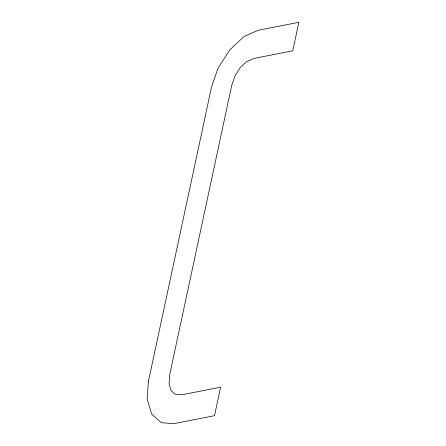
<?xml version="1.0" encoding="UTF-8"?>
<svg xmlns="http://www.w3.org/2000/svg" width="446" height="446" viewBox="0 0 446 446"><rect width="100%" height="100%" fill="white"/><g stroke="black" fill="none" stroke-linecap="round" stroke-linejoin="round"><path stroke-width="0.67" d="M148.412 381.414L147.152 399.019L151.64 413.988L161.307 422.685L173.706 423.7L214.515 415.683L220.631 387.173L181.856 394.794L175.15 394.242L170.991 390.501L169.056 384.056L169.742 374.534L231.714 85.442L235.237 75.357L240.221 67.552L246.421 61.777L253.969 58.426L292.738 50.805L298.848 22.3L258.039 30.317L244.09 36.511L229.69 49.935L218.1 68.071L211.594 86.702L148.412 381.414"/></g></svg>
